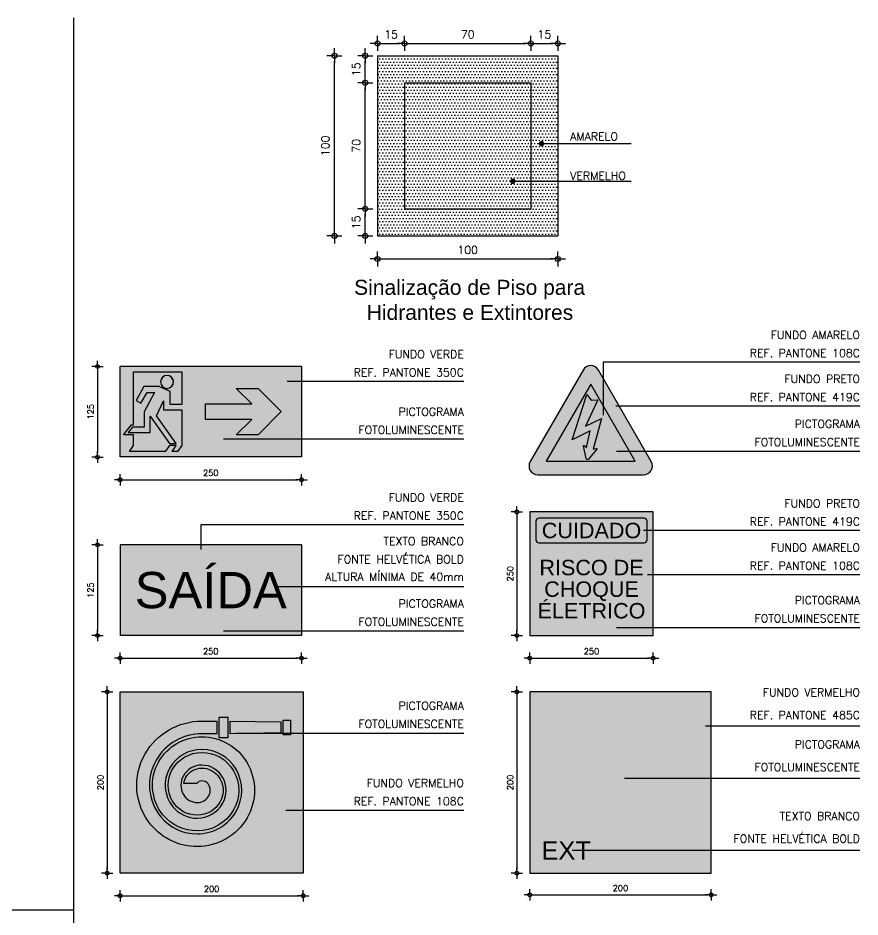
# Model space of a CAD drawing. Header units: millimetres. Extents: x 0 to 114, y 0 to 82.
# Drawn here: x 63.2 to 80.01, y 64.05 to 82.01 of the extents above; entities that cross this region are included whole.
import ezdxf
from ezdxf.enums import TextEntityAlignment as Align

# ---------------------------------------------------------------- set-up
doc = ezdxf.new("R2010")
doc.units = ezdxf.units.MM
doc.linetypes.add('{ Gas Line }', pattern=[0])
for name, color, linetype in [('CAR-01', 252, 'Continuous'), ('COTAS', 252, 'Continuous'), ('D25', 2, 'Continuous'), ('IN-PLACAS', 1, 'Continuous'), ('IN-TEXTO', 3, 'Continuous'), ('INC-DETALHES', 7, 'Continuous'), ('INC-PLACAS', 1, 'Continuous'), ('INC-SINALIZAÇÃO', 88, 'Continuous'), ('INCENDIO', 1, 'Continuous'), ('NORMO-ARQ', 8, 'Continuous'), ('NORMO-DET', 2, 'Continuous'), ('NORMO-DETALHES', 2, 'Continuous')]:
    doc.layers.add(name, color=color, linetype=linetype)
doc.styles.add('140-25', font='arial.ttf', dxfattribs={"height": 0.15})
doc.styles.add('60-50', font='romans.shx', dxfattribs={"height": 0.08})
doc.styles.add('60-75', font='romans.shx', dxfattribs={"height": 0.12})
doc.styles.add('GILLSANS', font='arial.ttf', dxfattribs={"height": 5})
doc.styles.add('HELVETICA', font='arial.ttf', dxfattribs={"height": 0.2})
doc.styles.add('SINAL', font='arial.ttf')
doc.dimstyles.new('60-75', dxfattribs={"dimtxt": 0.12, "dimasz": 0.075, "dimexe": 0.05, "dimexo": 0.05, "dimgap": 0.075, "dimtad": 1, "dimzin": 4, "dimdsep": 46, "dimtxsty": '60-75', "dimblk": 'BOLINHA', "dimcen": 0.09, "dimse1": 1, "dimse2": 1, "dimclrd": 8, "dimclre": 8, "dimclrt": 7, "dimadec": 0, "dimazin": 0, "dimtfac": 1.8, "dimtix": 1, "dimtmove": 2, "dimatfit": 3, "dimldrblk": 'BOLINHA', "dimfxl": 0.05, "dimtvp": 2, "dimtolj": 1, "dimtzin": 4, "dimarcsym": 0})
pattern_1 = [(0, (-1073.7776, 197.67531), (0.0234375, 0.046875), [0, -0.046875])]

# ---------------------------------------------------------------- blocks, each defined once
blk = doc.blocks.new('BOLINHA')
at = {"color": 0, "linetype": 'ByBlock', "lineweight": -2}
for q in [(-1.5, 0), (0, 1.5), (1.5, 0), (0, -1.5)]:
    blk.add_line((0, 0), q, dxfattribs=at)
blk.add_circle((0, 0), 0.5, dxfattribs=at)
blk = doc.blocks.new('*D130')
at = {"layer": 'COTAS', "color": 8, "lineweight": -2, "transparency": 16777216}
blk.add_line((0.075, 2.884), (0.33, 2.884), dxfattribs=at)
at = {"layer": 'Defpoints', "color": 0, "transparency": 16777216}
for p in [(0.405, 2.884), (0, 2.7), (0.405, 2.295)]:
    blk.add_point(p, dxfattribs=at)
at = {"layer": 'COTAS', "color": 8, "lineweight": -2, "transparency": 16777216, "xscale": 0.075, "yscale": 0.075, "zscale": 0.075, "rotation": 180}
blk.add_blockref('BOLINHA', (0, 2.884), dxfattribs=at)
at = {"layer": 'COTAS', "color": 8, "lineweight": -2, "transparency": 16777216, "xscale": 0.075, "yscale": 0.075, "zscale": 0.075}
blk.add_blockref('BOLINHA', (0.405, 2.884), dxfattribs=at)
at = {"layer": 'COTAS', "color": 7, "transparency": 16777216, "insert": (0.203, 3.019), "char_height": 0.12, "attachment_point": 5, "style": '60-75'}
blk.add_mtext('\\A1;15', dxfattribs=at)
blk = doc.blocks.new('*D131')
at = {"layer": 'COTAS', "color": 8, "lineweight": -2, "transparency": 16777216}
blk.add_line((0.48, 2.884), (2.22, 2.884), dxfattribs=at)
at = {"layer": 'Defpoints', "color": 0, "transparency": 16777216}
for p in [(2.295, 2.884), (0.405, 2.295), (2.295, 2.295)]:
    blk.add_point(p, dxfattribs=at)
at = {"layer": 'COTAS', "color": 8, "lineweight": -2, "transparency": 16777216, "xscale": 0.075, "yscale": 0.075, "zscale": 0.075, "rotation": 180}
blk.add_blockref('BOLINHA', (0.405, 2.884), dxfattribs=at)
at = {"layer": 'COTAS', "color": 8, "lineweight": -2, "transparency": 16777216, "xscale": 0.075, "yscale": 0.075, "zscale": 0.075}
blk.add_blockref('BOLINHA', (2.295, 2.884), dxfattribs=at)
at = {"layer": 'COTAS', "color": 7, "transparency": 16777216, "insert": (1.35, 3.019), "char_height": 0.12, "attachment_point": 5, "style": '60-75'}
blk.add_mtext('\\A1;70', dxfattribs=at)
blk = doc.blocks.new('*D132')
at = {"layer": 'COTAS', "color": 8, "lineweight": -2, "transparency": 16777216}
blk.add_line((2.37, 2.884), (2.625, 2.884), dxfattribs=at)
at = {"layer": 'Defpoints', "color": 0, "transparency": 16777216}
for p in [(2.7, 2.884), (2.7, 2.7), (2.295, 2.295)]:
    blk.add_point(p, dxfattribs=at)
at = {"layer": 'COTAS', "color": 8, "lineweight": -2, "transparency": 16777216, "xscale": 0.075, "yscale": 0.075, "zscale": 0.075, "rotation": 180}
blk.add_blockref('BOLINHA', (2.295, 2.884), dxfattribs=at)
at = {"layer": 'COTAS', "color": 8, "lineweight": -2, "transparency": 16777216, "xscale": 0.075, "yscale": 0.075, "zscale": 0.075}
blk.add_blockref('BOLINHA', (2.7, 2.884), dxfattribs=at)
at = {"layer": 'COTAS', "color": 7, "transparency": 16777216, "insert": (2.497, 3.019), "char_height": 0.12, "attachment_point": 5, "style": '60-75'}
blk.add_mtext('\\A1;15', dxfattribs=at)
blk = doc.blocks.new('*D133')
at = {"layer": 'COTAS', "color": 8, "lineweight": -2, "transparency": 16777216}
blk.add_line((-0.184, 2.37), (-0.184, 2.625), dxfattribs=at)
at = {"layer": 'Defpoints', "color": 0, "transparency": 16777216}
for p in [(-0.184, 2.7), (0, 2.7), (0.405, 2.295)]:
    blk.add_point(p, dxfattribs=at)
at = {"layer": 'COTAS', "color": 8, "lineweight": -2, "transparency": 16777216, "xscale": 0.075, "yscale": 0.075, "zscale": 0.075}
for p, rotation in [((-0.184, 2.7), 90), ((-0.184, 2.295), 270)]:
    blk.add_blockref('BOLINHA', p, dxfattribs=dict(at, rotation=rotation))
at = {"layer": 'COTAS', "color": 7, "transparency": 16777216, "insert": (-0.319, 2.497), "char_height": 0.12, "attachment_point": 5, "rotation": 90, "style": '60-75'}
blk.add_mtext('\\A1;15', dxfattribs=at)
blk = doc.blocks.new('*D134')
at = {"layer": 'COTAS', "color": 8, "lineweight": -2, "transparency": 16777216}
blk.add_line((-0.184, 0.48), (-0.184, 2.22), dxfattribs=at)
at = {"layer": 'Defpoints', "color": 0, "transparency": 16777216}
for p in [(-0.184, 2.295), (0.405, 2.295), (0.405, 0.405)]:
    blk.add_point(p, dxfattribs=at)
at = {"layer": 'COTAS', "color": 8, "lineweight": -2, "transparency": 16777216, "xscale": 0.075, "yscale": 0.075, "zscale": 0.075}
for p, rotation in [((-0.184, 2.295), 90), ((-0.184, 0.405), 270)]:
    blk.add_blockref('BOLINHA', p, dxfattribs=dict(at, rotation=rotation))
at = {"layer": 'COTAS', "color": 7, "transparency": 16777216, "insert": (-0.319, 1.35), "char_height": 0.12, "attachment_point": 5, "rotation": 90, "style": '60-75'}
blk.add_mtext('\\A1;70', dxfattribs=at)
blk = doc.blocks.new('*D135')
at = {"layer": 'COTAS', "color": 8, "lineweight": -2, "transparency": 16777216}
blk.add_line((-0.184, 0.075), (-0.184, 0.33), dxfattribs=at)
at = {"layer": 'Defpoints', "color": 0, "transparency": 16777216}
for p in [(-0.184, 0.405), (0.405, 0.405), (0, 0)]:
    blk.add_point(p, dxfattribs=at)
at = {"layer": 'COTAS', "color": 8, "lineweight": -2, "transparency": 16777216, "xscale": 0.075, "yscale": 0.075, "zscale": 0.075}
for p, rotation in [((-0.184, 0.405), 90), ((-0.184, 0), 270)]:
    blk.add_blockref('BOLINHA', p, dxfattribs=dict(at, rotation=rotation))
at = {"layer": 'COTAS', "color": 7, "transparency": 16777216, "insert": (-0.319, 0.202), "char_height": 0.12, "attachment_point": 5, "rotation": 90, "style": '60-75'}
blk.add_mtext('\\A1;15', dxfattribs=at)
blk = doc.blocks.new('*D136')
at = {"layer": 'COTAS', "color": 8, "lineweight": -2, "transparency": 16777216}
blk.add_line((-0.647, 0.075), (-0.647, 2.625), dxfattribs=at)
at = {"layer": 'Defpoints', "color": 0, "transparency": 16777216}
for p in [(-0.647, 2.7), (0, 2.7), (0, 0)]:
    blk.add_point(p, dxfattribs=at)
at = {"layer": 'COTAS', "color": 8, "lineweight": -2, "transparency": 16777216, "xscale": 0.075, "yscale": 0.075, "zscale": 0.075}
for p, rotation in [((-0.647, 2.7), 90), ((-0.647, 0), 270)]:
    blk.add_blockref('BOLINHA', p, dxfattribs=dict(at, rotation=rotation))
at = {"layer": 'COTAS', "color": 7, "transparency": 16777216, "insert": (-0.782, 1.35), "char_height": 0.12, "attachment_point": 5, "rotation": 90, "style": '60-75'}
blk.add_mtext('\\A1;100', dxfattribs=at)
blk = doc.blocks.new('*D137')
at = {"layer": 'COTAS', "color": 8, "lineweight": -2, "transparency": 16777216}
blk.add_line((0.075, -0.346), (2.625, -0.346), dxfattribs=at)
at = {"layer": 'Defpoints', "color": 0, "transparency": 16777216}
for p in [(0, 0), (2.7, 0), (2.7, -0.346)]:
    blk.add_point(p, dxfattribs=at)
at = {"layer": 'COTAS', "color": 8, "lineweight": -2, "transparency": 16777216, "xscale": 0.075, "yscale": 0.075, "zscale": 0.075, "rotation": 180}
blk.add_blockref('BOLINHA', (0, -0.346), dxfattribs=at)
at = {"layer": 'COTAS', "color": 8, "lineweight": -2, "transparency": 16777216, "xscale": 0.075, "yscale": 0.075, "zscale": 0.075}
blk.add_blockref('BOLINHA', (2.7, -0.346), dxfattribs=at)
at = {"layer": 'COTAS', "color": 7, "transparency": 16777216, "insert": (1.35, -0.211), "char_height": 0.12, "attachment_point": 5, "style": '60-75'}
blk.add_mtext('\\A1;100', dxfattribs=at)
blk = doc.blocks.new('SN-NBR13434-0021')
blk.add_hatch(color=119).paths.add_polyline_path([(0.0966, 0.1), (-0.1034, 0.1), (-0.1034, 0), (0.0966, 0)])
for p, q in [((-0.1034, 0.1), (-0.1034, 0)), ((0.0966, 0.1), (-0.1034, 0.1)), ((0.0966, 0.1), (0.0966, 0)), ((0.0966, 0), (-0.1034, 0))]:
    blk.add_line(p, q)
at = {"color": 7, "true_color": 0xffffff, "style": 'SINAL'}
blk.add_text('SAÍDA', height=0.04, dxfattribs=at).set_placement((-0.0034, 0.05), align=Align.MIDDLE_CENTER)
blk = doc.blocks.new('*D107')
at = {"layer": 'COTAS', "color": 8, "lineweight": -2, "transparency": 16777216}
blk.add_line((65.311, 69.22), (68.783, 69.22), dxfattribs=at)
at = {"layer": 'Defpoints', "color": 0, "transparency": 16777216}
for p in [(65.236, 69.673), (68.858, 69.673), (68.858, 69.22)]:
    blk.add_point(p, dxfattribs=at)
at = {"layer": 'COTAS', "color": 8, "lineweight": -2, "transparency": 16777216, "xscale": 0.075, "yscale": 0.075, "zscale": 0.075, "rotation": 180}
blk.add_blockref('BOLINHA', (65.236, 69.22), dxfattribs=at)
at = {"layer": 'COTAS', "color": 8, "lineweight": -2, "transparency": 16777216, "xscale": 0.075, "yscale": 0.075, "zscale": 0.075}
blk.add_blockref('BOLINHA', (68.858, 69.22), dxfattribs=at)
at = {"layer": 'COTAS', "color": 7, "transparency": 16777216, "insert": (67.047, 69.355), "char_height": 0.12, "attachment_point": 5, "style": '60-75'}
blk.add_mtext('\\A1;250', dxfattribs=at)
blk = doc.blocks.new('*D108')
at = {"layer": 'COTAS', "color": 8, "lineweight": -2, "transparency": 16777216}
blk.add_line((65.311, 72.784), (68.783, 72.784), dxfattribs=at)
at = {"layer": 'Defpoints', "color": 0, "transparency": 16777216}
for p in [(65.236, 73.236), (68.858, 73.236), (68.858, 72.784)]:
    blk.add_point(p, dxfattribs=at)
at = {"layer": 'COTAS', "color": 8, "lineweight": -2, "transparency": 16777216, "xscale": 0.075, "yscale": 0.075, "zscale": 0.075, "rotation": 180}
blk.add_blockref('BOLINHA', (65.236, 72.784), dxfattribs=at)
at = {"layer": 'COTAS', "color": 8, "lineweight": -2, "transparency": 16777216, "xscale": 0.075, "yscale": 0.075, "zscale": 0.075}
blk.add_blockref('BOLINHA', (68.858, 72.784), dxfattribs=at)
at = {"layer": 'COTAS', "color": 7, "transparency": 16777216, "insert": (67.047, 72.919), "char_height": 0.12, "attachment_point": 5, "style": '60-75'}
blk.add_mtext('\\A1;250', dxfattribs=at)
blk = doc.blocks.new('*D109')
at = {"layer": 'COTAS', "color": 8, "lineweight": -2, "transparency": 16777216}
blk.add_line((64.784, 74.972), (64.784, 73.311), dxfattribs=at)
at = {"layer": 'Defpoints', "color": 0, "transparency": 16777216}
for p in [(65.236, 75.047), (64.784, 73.236), (65.236, 73.236)]:
    blk.add_point(p, dxfattribs=at)
at = {"layer": 'COTAS', "color": 8, "lineweight": -2, "transparency": 16777216, "xscale": 0.075, "yscale": 0.075, "zscale": 0.075}
for p, rotation in [((64.784, 75.047), 90), ((64.784, 73.236), 270)]:
    blk.add_blockref('BOLINHA', p, dxfattribs=dict(at, rotation=rotation))
at = {"layer": 'COTAS', "color": 7, "transparency": 16777216, "insert": (64.649, 74.142), "char_height": 0.12, "attachment_point": 5, "rotation": 90, "style": '60-75'}
blk.add_mtext('\\A1;125', dxfattribs=at)
blk = doc.blocks.new('*D110')
at = {"layer": 'COTAS', "color": 8, "lineweight": -2, "transparency": 16777216}
blk.add_line((64.784, 71.408), (64.784, 69.748), dxfattribs=at)
at = {"layer": 'Defpoints', "color": 0, "transparency": 16777216}
for p in [(65.236, 71.483), (64.784, 69.673), (65.236, 69.673)]:
    blk.add_point(p, dxfattribs=at)
at = {"layer": 'COTAS', "color": 8, "lineweight": -2, "transparency": 16777216, "xscale": 0.075, "yscale": 0.075, "zscale": 0.075}
for p, rotation in [((64.784, 71.483), 90), ((64.784, 69.673), 270)]:
    blk.add_blockref('BOLINHA', p, dxfattribs=dict(at, rotation=rotation))
at = {"layer": 'COTAS', "color": 7, "transparency": 16777216, "insert": (64.649, 70.578), "char_height": 0.12, "attachment_point": 5, "rotation": 90, "style": '60-75'}
blk.add_mtext('\\A1;125', dxfattribs=at)
blk = doc.blocks.new('PL-EXT')
blk.add_hatch(color=22).paths.add_polyline_path([(0, -0.35), (0, 0.35), (-0.7, 0.35), (-0.7, -0.35)])
at = {"true_color": 0xffffff}
h = blk.add_hatch(color=7, dxfattribs=at)
h.paths.add_polyline_path([(-0.297, 0.1015), (-0.2971, 0.1015), (-0.2973, 0.1065), (-0.2979, 0.1113), (-0.2988, 0.1161), (-0.3001, 0.1207), (-0.3017, 0.1252), (-0.3036, 0.1295), (-0.3058, 0.1336), (-0.3083, 0.1376), (-0.3111, 0.1413), (-0.3141, 0.1448), (-0.3174, 0.1481), (-0.3209, 0.1511), (-0.3247, 0.1539), (-0.3286, 0.1564), (-0.3327, 0.1586), (-0.3371, 0.1605), (-0.3415, 0.1621), (-0.3419, 0.1625), (-0.343, 0.1638), (-0.3443, 0.1658), (-0.3453, 0.1683), (-0.3457, 0.1705), (-0.3457, 0.1714), (-0.3717, 0.1714), (-0.3716, 0.1708), (-0.3721, 0.1688), (-0.3738, 0.1656), (-0.3756, 0.1638), (-0.3774, 0.1629), (-0.3782, 0.1627), (-0.3826, 0.1613), (-0.3868, 0.1595), (-0.3909, 0.1575), (-0.3948, 0.1553), (-0.3985, 0.1527), (-0.4021, 0.1499), (-0.4054, 0.1469), (-0.4085, 0.1436), (-0.4113, 0.1402), (-0.4139, 0.1365), (-0.4163, 0.1326), (-0.4184, 0.1286), (-0.4202, 0.1244), (-0.4217, 0.12), (-0.4229, 0.1156), (-0.4237, 0.111), (-0.4243, 0.1063), (-0.4244, 0.1015), (-0.4244, -0.1237), (-0.4245, -0.1245), (-0.4246, -0.1254), (-0.4246, -0.1262), (-0.4237, -0.1319), (-0.4212, -0.1367), (-0.4173, -0.1406), (-0.4125, -0.1431), (-0.4069, -0.144), (-0.3143, -0.144), (-0.3087, -0.1431), (-0.3038, -0.1406), (-0.3, -0.1367), (-0.2975, -0.1319), (-0.2966, -0.1262), (-0.2966, -0.125), (-0.2968, -0.1238), (-0.297, -0.1226)])
h.paths.add_polyline_path([(-0.2966, 0.2008), (-0.3013, 0.203), (-0.3066, 0.2048), (-0.3125, 0.2062), (-0.3186, 0.2074), (-0.3245, 0.2083), (-0.3302, 0.209), (-0.3352, 0.2094), (-0.3394, 0.2097), (-0.3424, 0.2098), (-0.3463, 0.211), (-0.348, 0.214), (-0.3479, 0.2176), (-0.346, 0.2205), (-0.3424, 0.2216), (-0.3361, 0.2214), (-0.3304, 0.2216), (-0.3252, 0.2219), (-0.3205, 0.2221), (-0.316, 0.2217), (-0.3118, 0.2205), (-0.3052, 0.218), (-0.2989, 0.2155), (-0.2929, 0.2132), (-0.2874, 0.2115), (-0.2825, 0.2104), (-0.2785, 0.2101), (-0.2692, 0.2115), (-0.263, 0.2134), (-0.2615, 0.2158), (-0.2637, 0.2171), (-0.2679, 0.2178), (-0.2738, 0.2188), (-0.2807, 0.2205), (-0.2882, 0.2238), (-0.2931, 0.2265), (-0.2982, 0.2292), (-0.3034, 0.2317), (-0.3086, 0.2341), (-0.3139, 0.2362), (-0.3191, 0.2379), (-0.3242, 0.2393), (-0.3291, 0.2401), (-0.3356, 0.2406), (-0.3422, 0.2409), (-0.3486, 0.241), (-0.3546, 0.2408), (-0.3599, 0.2403), (-0.3642, 0.2395), (-0.3737, 0.2361), (-0.3796, 0.2321), (-0.3827, 0.2287), (-0.3835, 0.2273), (-0.3874, 0.2273), (-0.3874, 0.2131), (-0.3872, 0.2131), (-0.3872, 0.2059), (-0.3565, 0.2059), (-0.3539, 0.2054), (-0.3491, 0.2024), (-0.3466, 0.1946), (-0.3485, 0.1875), (-0.3524, 0.1842), (-0.3562, 0.1833), (-0.358, 0.1833), (-0.3662, 0.1831), (-0.3724, 0.1832), (-0.3749, 0.1833), (-0.3722, 0.1762), (-0.3457, 0.1762), (-0.3453, 0.1775), (-0.344, 0.1804), (-0.3415, 0.1837), (-0.3385, 0.1861), (-0.3351, 0.188), (-0.3312, 0.1894), (-0.327, 0.1904), (-0.3223, 0.1908), (-0.3172, 0.1906), (-0.3117, 0.1898), (-0.3059, 0.1884), (-0.2997, 0.1864), (-0.2942, 0.1842), (-0.2891, 0.1818), (-0.2845, 0.1793), (-0.2802, 0.1766), (-0.2762, 0.1737), (-0.2725, 0.1706), (-0.269, 0.1672), (-0.2656, 0.1636), (-0.2623, 0.1597), (-0.2578, 0.1531), (-0.255, 0.1479), (-0.2528, 0.1459), (-0.2522, 0.1486), (-0.2535, 0.1551), (-0.2557, 0.1623), (-0.2579, 0.1674), (-0.2617, 0.1733), (-0.2655, 0.1783), (-0.2694, 0.1825), (-0.2733, 0.1862), (-0.2772, 0.1893), (-0.2811, 0.192), (-0.285, 0.1944), (-0.2889, 0.1966), (-0.2927, 0.1987)])
h.paths.add_polyline_path([(-0.3514, 0.1941), (-0.353, 0.1998), (-0.3571, 0.2023), (-0.3613, 0.2028), (-0.3633, 0.2027), (-0.4091, 0.2027), (-0.4112, 0.2025), (-0.4164, 0.2017), (-0.4227, 0.1995), (-0.4284, 0.1952), (-0.4324, 0.1894), (-0.4356, 0.183), (-0.4381, 0.177), (-0.4396, 0.1726), (-0.4401, 0.1709), (-0.4427, 0.1628), (-0.5108, -0.0001), (-0.4573, -0.0139), (-0.4263, 0.1568), (-0.4239, 0.1667), (-0.4233, 0.1691), (-0.4212, 0.175), (-0.4166, 0.1824), (-0.4127, 0.185), (-0.4084, 0.1861), (-0.4064, 0.1864), (-0.3618, 0.1866), (-0.3592, 0.1866), (-0.3542, 0.1883)])
blk.add_lwpolyline([(-0.7, -0.35), (0, -0.35), (0, 0.35), (-0.7, 0.35)], close=True)
at = {"color": 7, "true_color": 0xffffff, "style": 'GILLSANS', "flags": 8}
blk.add_attdef('EXT', (-0.6546, -0.2976), '', height=0.07, dxfattribs=at)
blk = doc.blocks.new('*D111')
at = {"layer": 'COTAS', "color": 8, "lineweight": -2, "transparency": 16777216}
blk.add_line((73.492, 64.489), (76.964, 64.489), dxfattribs=at)
at = {"layer": 'Defpoints', "color": 0, "transparency": 16777216}
for p in [(73.417, 64.924), (77.039, 64.924), (77.039, 64.489)]:
    blk.add_point(p, dxfattribs=at)
at = {"layer": 'COTAS', "color": 8, "lineweight": -2, "transparency": 16777216, "xscale": 0.075, "yscale": 0.075, "zscale": 0.075, "rotation": 180}
blk.add_blockref('BOLINHA', (73.417, 64.489), dxfattribs=at)
at = {"layer": 'COTAS', "color": 8, "lineweight": -2, "transparency": 16777216, "xscale": 0.075, "yscale": 0.075, "zscale": 0.075}
blk.add_blockref('BOLINHA', (77.039, 64.489), dxfattribs=at)
at = {"layer": 'COTAS', "color": 7, "transparency": 16777216, "insert": (75.228, 64.624), "char_height": 0.12, "attachment_point": 5, "style": '60-75'}
blk.add_mtext('\\A1;200', dxfattribs=at)
blk = doc.blocks.new('*D112')
at = {"layer": 'COTAS', "color": 8, "lineweight": -2, "transparency": 16777216}
blk.add_line((73.161, 68.471), (73.161, 64.999), dxfattribs=at)
at = {"layer": 'Defpoints', "color": 0, "transparency": 16777216}
for p in [(73.417, 68.546), (73.161, 64.924), (73.417, 64.924)]:
    blk.add_point(p, dxfattribs=at)
at = {"layer": 'COTAS', "color": 8, "lineweight": -2, "transparency": 16777216, "xscale": 0.075, "yscale": 0.075, "zscale": 0.075}
for p, rotation in [((73.161, 68.546), 90), ((73.161, 64.924), 270)]:
    blk.add_blockref('BOLINHA', p, dxfattribs=dict(at, rotation=rotation))
at = {"layer": 'COTAS', "color": 7, "transparency": 16777216, "insert": (73.026, 66.735), "char_height": 0.12, "attachment_point": 5, "rotation": 90, "style": '60-75'}
blk.add_mtext('\\A1;200', dxfattribs=at)
blk = doc.blocks.new('*D113')
at = {"layer": 'COTAS', "color": 8, "lineweight": -2, "transparency": 16777216}
blk.add_line((65.311, 64.472), (68.818, 64.472), dxfattribs=at)
at = {"layer": 'Defpoints', "color": 0, "transparency": 16777216}
for p in [(65.236, 64.924), (68.893, 64.924), (68.893, 64.472)]:
    blk.add_point(p, dxfattribs=at)
at = {"layer": 'COTAS', "color": 8, "lineweight": -2, "transparency": 16777216, "xscale": 0.075, "yscale": 0.075, "zscale": 0.075, "rotation": 180}
blk.add_blockref('BOLINHA', (65.236, 64.472), dxfattribs=at)
at = {"layer": 'COTAS', "color": 8, "lineweight": -2, "transparency": 16777216, "xscale": 0.075, "yscale": 0.075, "zscale": 0.075}
blk.add_blockref('BOLINHA', (68.893, 64.472), dxfattribs=at)
at = {"layer": 'COTAS', "color": 7, "transparency": 16777216, "insert": (67.065, 64.607), "char_height": 0.12, "attachment_point": 5, "style": '60-75'}
blk.add_mtext('\\A1;200', dxfattribs=at)
blk = doc.blocks.new('PL-HID')
at = {"layer": 'IN-PLACAS'}
h = blk.add_hatch(color=22, dxfattribs=at)
h.paths.add_polyline_path([(0, -0.1), (0, 0.1), (-0.20193, 0.1), (-0.20193, -0.1)])
h.paths.add_polyline_path([(-0.11679, -0.07076, -0.221695), (-0.16764, -0.04705, -0.313308), (-0.17424, 0.03167, -0.267949), (-0.11179, 0.06773), (-0.09538, 0.06773), (-0.09538, 0.0537), (-0.11179, 0.0537, 0.267949), (-0.16209, 0.02466, 0.313054), (-0.15686, -0.03807, 0.221441), (-0.11679, -0.05673, 0.267949), (-0.07397, -0.032, 0.267949), (-0.07397, 0.01456, 0.267949), (-0.11179, 0.0364, 0.267949), (-0.14711, 0.01601, 0.312152), (-0.1436, -0.02696, 0.22119), (-0.11679, -0.03943, 0.267949), (-0.08894, -0.02335, 0.267949), (-0.08894, 0.00592, 0.267949), (-0.11179, 0.01911, 0.267949), (-0.13213, 0.00736, 0.267949), (-0.13213, -0.01324, 0.267949), (-0.11679, -0.0221, 0.267949), (-0.10396, -0.01469, 0.306763), (-0.10491, -0.00134, 0.217936), (-0.11179, 0.00181, 0.267949), (-0.11715, -0.00129), (-0.13155, -0.00129, -0.107445), (-0.1293, 0.00573, -0.267949), (-0.11179, 0.01584, -0.221695), (-0.09408, 0.00758, -0.309995), (-0.0918, -0.0217, -0.267949), (-0.11679, -0.03613, -0.267949), (-0.14428, -0.02026, -0.267949), (-0.14428, 0.01438, -0.267949), (-0.11179, 0.03314, -0.267949), (-0.07679, 0.01293, -0.267949), (-0.07679, -0.03037, -0.267949), (-0.11679, -0.05346, -0.221695), (-0.15439, -0.03593, -0.312645), (-0.15926, 0.02302, -0.267949), (-0.11179, 0.05043, -0.267949), (-0.06181, 0.02158, -0.267949), (-0.06181, -0.03902, -0.267949)], flags=16)
h.paths.add_polyline_path([(-0.02192, 0.05262), (-0.02192, 0.0688), (-0.01396, 0.0688), (-0.01396, 0.05262)], flags=16)
h.paths.add_polyline_path([(-0.0804, 0.0537), (-0.0804, 0.06773), (-0.02476, 0.06677), (-0.02476, 0.05465)], flags=16)
h.paths.add_polyline_path([(-0.08324, 0.04924), (-0.09254, 0.04924), (-0.09254, 0.07218), (-0.08324, 0.07218)], flags=16)
at = {"layer": 'IN-PLACAS', "true_color": 0xffffff}
h = blk.add_hatch(color=7, dxfattribs=at)
h.paths.add_polyline_path([(-0.06181, 0.02158, 0.267949), (-0.11179, 0.05043, 0.267949), (-0.15926, 0.02302, 0.312645), (-0.15439, -0.03593, 0.221695), (-0.11679, -0.05346, 0.267949), (-0.07679, -0.03037, 0.267949), (-0.07679, 0.01293, 0.267949), (-0.11179, 0.03314, 0.267949), (-0.14428, 0.01438, 0.267949), (-0.14428, -0.02026, 0.267949), (-0.11679, -0.03613, 0.267949), (-0.0918, -0.0217, 0.309995), (-0.09408, 0.00758, 0.221695), (-0.11179, 0.01584, 0.267949), (-0.1293, 0.00573, 0.107445), (-0.13155, -0.00129), (-0.11715, -0.00129, -0.267949), (-0.11179, 0.00181, -0.217936), (-0.10491, -0.00134, -0.306763), (-0.10396, -0.01469, -0.267949), (-0.11679, -0.0221, -0.267949), (-0.13213, -0.01324, -0.267949), (-0.13213, 0.00736, -0.267949), (-0.11179, 0.01911, -0.267949), (-0.08894, 0.00592, -0.267949), (-0.08894, -0.02335, -0.267949), (-0.11679, -0.03943, -0.22119), (-0.1436, -0.02696, -0.312152), (-0.14711, 0.01601, -0.267949), (-0.11179, 0.0364, -0.267949), (-0.07397, 0.01456, -0.267949), (-0.07397, -0.032, -0.267949), (-0.11679, -0.05673, -0.221441), (-0.15686, -0.03807, -0.313054), (-0.16209, 0.02466, -0.267949), (-0.11179, 0.0537), (-0.09538, 0.0537), (-0.09538, 0.06773), (-0.11179, 0.06773, 0.267949), (-0.17424, 0.03167, 0.313308), (-0.16764, -0.04705, 0.221695), (-0.11679, -0.07076, 0.267949), (-0.06181, -0.03902, 0.267949)])
h.paths.add_polyline_path([(-0.08324, 0.07218), (-0.09254, 0.07218), (-0.09254, 0.04924), (-0.08324, 0.04924)])
h.paths.add_polyline_path([(-0.02476, 0.05465), (-0.02476, 0.06677), (-0.0804, 0.06773), (-0.0804, 0.0537)])
h.paths.add_polyline_path([(-0.01396, 0.0688), (-0.02192, 0.0688), (-0.02192, 0.05262), (-0.01396, 0.05262)])
at = {"layer": 'IN-PLACAS'}
for points in [[(-0.20193, 0.1), (0, 0.1), (0, -0.1), (-0.20193, -0.1)], [(-0.09254, 0.07218), (-0.08324, 0.07218), (-0.08324, 0.04924), (-0.09254, 0.04924)], [(-0.02476, 0.06677), (-0.02476, 0.05465), (-0.0804, 0.0537), (-0.0804, 0.06773)], [(-0.02192, 0.0688), (-0.01396, 0.0688), (-0.01396, 0.05262), (-0.02192, 0.05262)]]:
    blk.add_lwpolyline(points, close=True, dxfattribs=at)
blk.add_lwpolyline([(-0.11715, -0.00129), (-0.13155, -0.00129, -0.107445), (-0.1293, 0.00573, -0.267949), (-0.11179, 0.01584, -0.221695), (-0.09408, 0.00758, -0.309995), (-0.0918, -0.0217, -0.267949), (-0.11679, -0.03613, -0.267949), (-0.14428, -0.02026, -0.267949), (-0.14428, 0.01438, -0.267949), (-0.11179, 0.03314, -0.267949), (-0.07679, 0.01293, -0.267949), (-0.07679, -0.03037, -0.267949), (-0.11679, -0.05346, -0.221695), (-0.15439, -0.03593, -0.312645), (-0.15926, 0.02302, -0.267949), (-0.11179, 0.05043, -0.267949), (-0.06181, 0.02158, -0.267949), (-0.06181, -0.03902, -0.267949), (-0.11679, -0.07076, -0.221695), (-0.16764, -0.04705, -0.313308), (-0.17424, 0.03167, -0.267949), (-0.11179, 0.06773), (-0.09538, 0.06773), (-0.09538, 0.0537), (-0.11179, 0.0537, 0.267949), (-0.16209, 0.02466, 0.313054), (-0.15686, -0.03807, 0.221441), (-0.11679, -0.05673, 0.267949), (-0.07397, -0.032, 0.267949), (-0.07397, 0.01456, 0.267949), (-0.11179, 0.0364, 0.267949), (-0.14711, 0.01601, 0.312152), (-0.1436, -0.02696, 0.22119), (-0.11679, -0.03943, 0.267949), (-0.08894, -0.02335, 0.267949), (-0.08894, 0.00592, 0.267949), (-0.11179, 0.01911, 0.267949), (-0.13213, 0.00736, 0.267949), (-0.13213, -0.01324, 0.267949), (-0.11679, -0.0221, 0.267949), (-0.10396, -0.01469, 0.306763), (-0.10491, -0.00134, 0.217936), (-0.11179, 0.00181, 0.267949), (-0.11715, -0.00129)], format="xyb", dxfattribs=at)
blk = doc.blocks.new('*D114')
at = {"layer": 'COTAS', "color": 8, "lineweight": -2, "transparency": 16777216}
blk.add_line((64.98, 68.471), (64.98, 64.999), dxfattribs=at)
at = {"layer": 'Defpoints', "color": 0, "transparency": 16777216}
for p in [(65.236, 68.546), (64.98, 64.924), (65.236, 64.924)]:
    blk.add_point(p, dxfattribs=at)
at = {"layer": 'COTAS', "color": 8, "lineweight": -2, "transparency": 16777216, "xscale": 0.075, "yscale": 0.075, "zscale": 0.075}
for p, rotation in [((64.98, 68.546), 90), ((64.98, 64.924), 270)]:
    blk.add_blockref('BOLINHA', p, dxfattribs=dict(at, rotation=rotation))
at = {"layer": 'COTAS', "color": 7, "transparency": 16777216, "insert": (64.845, 66.735), "char_height": 0.12, "attachment_point": 5, "rotation": 90, "style": '60-75'}
blk.add_mtext('\\A1;200', dxfattribs=at)
blk = doc.blocks.new('PLACA_S9(1)')
h = blk.add_hatch(color=1)
h.dxf.hatch_style = 1
h.paths.add_polyline_path([(0.3874, 0, 0.57735), (0.4437, 0.0975), (0.0563, 0.7685, 0.57735), (-0.0563, 0.7685), (-0.4437, 0.0975, 0.57735), (-0.3874, 0)])
h.paths.add_polyline_path([(-0.3268, 0.1), (0, 0.666), (0.3268, 0.1)], flags=16)
h.paths.add_polyline_path([(-0.0173, 0.1148, -0.618034), (-0.0328, 0.1186), (-0.054, 0.2113, -0.720759), (-0.048, 0.2149), (-0.0306, 0.2002), (-0.0038, 0.3229), (-0.1358, 0.2561), (-0.0284, 0.5897), (0.0039, 0.5483), (0.0531, 0.5504), (-0.0373, 0.3568), (0.0787, 0.4135), (0.0182, 0.1883), (0.0404, 0.1934, -0.720759), (0.0441, 0.1874)], flags=0)
at = {"true_color": 0xffff00}
h = blk.add_hatch(color=2, dxfattribs=at)
h.dxf.hatch_style = 1
h.set_gradient(color1=(255, 255, 0), color2=(255, 255, 0), tint=1)
h.paths.add_polyline_path([(0.3268, 0.1), (0, 0.666), (-0.3268, 0.1)])
h.paths.add_polyline_path([(-0.1358, 0.2561), (-0.0284, 0.5897), (0.0039, 0.5483), (0.0531, 0.5504), (-0.0373, 0.3568), (0.0787, 0.4135), (0.0182, 0.1883), (0.0404, 0.1934, -0.720759), (0.0441, 0.1874), (-0.0173, 0.1148, -0.618034), (-0.0328, 0.1186), (-0.054, 0.2113, -0.720759), (-0.048, 0.2149), (-0.0306, 0.2002), (-0.0038, 0.3229)], flags=16)
h = blk.add_hatch(color=1)
h.dxf.hatch_style = 1
h.paths.add_polyline_path([(0.0531, 0.5504), (0.0039, 0.5483), (-0.0284, 0.5897), (-0.1358, 0.2561), (-0.0038, 0.3229), (-0.0306, 0.2002), (-0.048, 0.2149, 0.720759), (-0.054, 0.2113), (-0.0328, 0.1186, 0.618034), (-0.0173, 0.1148), (0.0441, 0.1874, 0.720759), (0.0404, 0.1934), (0.0182, 0.1883), (0.0787, 0.4135), (-0.0373, 0.3568)])
at = {"color": 8}
blk.add_lwpolyline([(-0.0563, 0.7685), (-0.4437, 0.0975, 0.57735), (-0.3874, 0), (0.3874, 0, 0.57735), (0.4437, 0.0975), (0.0563, 0.7685, 0.57735)], format="xyb", close=True, dxfattribs=at)
blk.add_lwpolyline([(0, 0.666), (-0.3268, 0.1), (0.3268, 0.1)], close=True, dxfattribs=at)
at = {"color": 18, "true_color": 0x000000}
blk.add_lwpolyline([(0.0404, 0.1934, -0.720759), (0.0441, 0.1874), (-0.0173, 0.1148, -0.618034), (-0.0328, 0.1186), (-0.054, 0.2113, -0.720759), (-0.048, 0.2149), (-0.0306, 0.2002), (-0.0038, 0.3229), (-0.1358, 0.2561), (-0.0284, 0.5897), (0.0039, 0.5483), (0.0531, 0.5504), (-0.0373, 0.3568), (0.0787, 0.4135), (0.0182, 0.1883)], format="xyb", close=True, dxfattribs=at)
blk = doc.blocks.new('PLACA_S9(2)')
h = blk.add_hatch(color=1)
h.dxf.hatch_style = 1
h.set_gradient(color1=(255, 255, 0), color2=(255, 255, 0), tint=1)
edge = h.paths.add_edge_path(flags=16)
edge.add_line((-0.425, 0.75), (0.425, 0.75))
edge.add_arc((0.425, 0.775), 0.025, 270, 360)
edge.add_line((0.45, 0.775), (0.45, 0.925))
edge.add_arc((0.425, 0.925), 0.025, 0, 90)
edge.add_line((0.425, 0.95), (-0.425, 0.95))
edge.add_arc((-0.425, 0.925), 0.025, 90, 180)
edge.add_line((-0.45, 0.925), (-0.45, 0.775))
edge.add_arc((-0.425, 0.775), 0.025, 180, 270)
h.paths.add_polyline_path([(-0.5, 0), (0.5, 0), (0.5, 1), (-0.5, 1)])
at = {"linetype": '{ Gas Line }'}
h = blk.add_hatch(color=1, dxfattribs=at)
h.dxf.hatch_style = 1
edge = h.paths.add_edge_path()
edge.add_line((-0.425, 0.75), (0.425, 0.75))
edge.add_arc((0.425, 0.775), 0.025, 270, 360)
edge.add_line((0.45, 0.775), (0.45, 0.925))
edge.add_arc((0.425, 0.925), 0.025, 0, 90)
edge.add_line((0.425, 0.95), (-0.425, 0.95))
edge.add_arc((-0.425, 0.925), 0.025, 90, 180)
edge.add_line((-0.45, 0.925), (-0.45, 0.775))
edge.add_arc((-0.425, 0.775), 0.025, 180, 270)
at = {"color": 8}
blk.add_lwpolyline([(-0.5, 0), (0.5, 0), (0.5, 1), (-0.5, 1)], close=True, dxfattribs=at)
at = {"color": 2, "true_color": 0xffff00}
blk.add_lwpolyline([(-0.425, 0.75), (0.425, 0.75, 0.414214), (0.45, 0.775), (0.45, 0.925, 0.414214), (0.425, 0.95), (-0.425, 0.95, 0.414214), (-0.45, 0.925), (-0.45, 0.775, 0.414214)], format="xyb", close=True, dxfattribs=at)
at = {"color": 2, "true_color": 0xffff00, "style": 'HELVETICA'}
blk.add_text('CUIDADO', height=0.125, dxfattribs=at).set_placement((0, 0.85), align=Align.MIDDLE_CENTER)
at = {"color": 18, "true_color": 0x000000, "style": 'HELVETICA'}
for s, p in [('RISCO DE', (0, 0.55)), ('CHOQUE', (0, 0.375)), ('ÉLETRICO', (0, 0.2))]:
    blk.add_text(s, height=0.125, dxfattribs=at).set_placement(p, align=Align.MIDDLE_CENTER)
blk = doc.blocks.new('*D118')
at = {"layer": 'COTAS', "color": 8, "lineweight": -2, "transparency": 16777216}
blk.add_line((73.492, 69.22), (75.809, 69.22), dxfattribs=at)
at = {"layer": 'Defpoints', "color": 0, "transparency": 16777216}
for p in [(73.417, 69.673), (75.884, 69.673), (75.884, 69.22)]:
    blk.add_point(p, dxfattribs=at)
at = {"layer": 'COTAS', "color": 8, "lineweight": -2, "transparency": 16777216, "xscale": 0.075, "yscale": 0.075, "zscale": 0.075, "rotation": 180}
blk.add_blockref('BOLINHA', (73.417, 69.22), dxfattribs=at)
at = {"layer": 'COTAS', "color": 8, "lineweight": -2, "transparency": 16777216, "xscale": 0.075, "yscale": 0.075, "zscale": 0.075}
blk.add_blockref('BOLINHA', (75.884, 69.22), dxfattribs=at)
at = {"layer": 'COTAS', "color": 7, "transparency": 16777216, "insert": (74.651, 69.355), "char_height": 0.12, "attachment_point": 5, "style": '60-75'}
blk.add_mtext('\\A1;250', dxfattribs=at)
blk = doc.blocks.new('*D119')
at = {"layer": 'COTAS', "color": 8, "lineweight": -2, "transparency": 16777216}
blk.add_line((73.161, 72.064), (73.161, 69.748), dxfattribs=at)
at = {"layer": 'Defpoints', "color": 0, "transparency": 16777216}
for p in [(73.417, 72.139), (73.161, 69.673), (73.417, 69.673)]:
    blk.add_point(p, dxfattribs=at)
at = {"layer": 'COTAS', "color": 8, "lineweight": -2, "transparency": 16777216, "xscale": 0.075, "yscale": 0.075, "zscale": 0.075}
for p, rotation in [((73.161, 72.139), 90), ((73.161, 69.673), 270)]:
    blk.add_blockref('BOLINHA', p, dxfattribs=dict(at, rotation=rotation))
at = {"layer": 'COTAS', "color": 7, "transparency": 16777216, "insert": (73.026, 70.906), "char_height": 0.12, "attachment_point": 5, "rotation": 90, "style": '60-75'}
blk.add_mtext('\\A1;250', dxfattribs=at)
blk = doc.blocks.new('INDSAIHOR')
at = {"layer": 'INC-SINALIZAÇÃO'}
h = blk.add_hatch(color=119, dxfattribs=at)
h.dxf.hatch_style = 1
h.paths.add_polyline_path([(0.581, 0.4161), (-0.02, 0.4161), (-0.02, 0.116), (0.581, 0.116)])
h.paths.add_polyline_path([(0.1234, 0.3427), (0.1958, 0.3427), (0.1447, 0.2916), (0.298, 0.2916), (0.298, 0.2404), (0.1447, 0.2404), (0.1958, 0.1893), (0.1234, 0.1893), (0.0467, 0.2661)], flags=16)
h.paths.add_polyline_path([(0.3766, 0.3981), (0.536, 0.3981), (0.536, 0.2222), (0.5433, 0.2222), (0.5694, 0.1893), (0.536, 0.1893), (0.536, 0.1534), (0.5498, 0.1341), (0.4313, 0.1341), (0.4175, 0.1534), (0.3948, 0.1534), (0.4086, 0.1341), (0.3904, 0.1341), (0.3766, 0.1534), (0.3766, 0.2722), (0.4367, 0.2722), (0.4367, 0.3017), (0.4602, 0.2526), (0.3948, 0.1606), (0.4175, 0.1606), (0.4817, 0.2508), (0.4817, 0.1965), (0.5545, 0.1965), (0.5398, 0.215), (0.5008, 0.215), (0.5008, 0.2659), (0.4667, 0.33), (0.4915, 0.33), (0.5123, 0.2936), (0.5274, 0.3029), (0.5019, 0.3491), (0.4517, 0.3491), (0.4153, 0.3323), (0.4153, 0.2896), (0.3766, 0.2896)], flags=16)
h.paths.add_polyline_path([(0.4467, 0.3646, -1), (0.4038, 0.3646, -1)], flags=0)
h = blk.add_hatch(color=119, dxfattribs=at)
h.dxf.hatch_style = 1
h.paths.add_polyline_path([(0.4467, 0.3646, 1), (0.4038, 0.3646, 1)])
for p, q in [((-0.02, 0.4161), (0.581, 0.4161)), ((-0.02, 0.4161), (-0.02, 0.116)), ((0.581, 0.116), (0.581, 0.4161)), ((-0.02, 0.116), (0.581, 0.116))]:
    blk.add_line(p, q, dxfattribs=at)
for points in [[(0.5545, 0.1965), (0.4817, 0.1965), (0.4817, 0.2508), (0.4175, 0.1606), (0.3948, 0.1606), (0.4602, 0.2526), (0.4367, 0.3017), (0.4367, 0.2722), (0.3766, 0.2722), (0.3766, 0.1534), (0.3904, 0.1341), (0.4086, 0.1341), (0.3948, 0.1534), (0.4175, 0.1534), (0.4313, 0.1341), (0.5498, 0.1341), (0.536, 0.1534), (0.536, 0.1893), (0.5694, 0.1893), (0.5433, 0.2222), (0.536, 0.2222), (0.536, 0.3981), (0.3766, 0.3981), (0.3766, 0.2896), (0.4153, 0.2896), (0.4153, 0.3323), (0.4517, 0.3491), (0.5019, 0.3491), (0.5274, 0.3029), (0.5123, 0.2936), (0.4915, 0.33), (0.4667, 0.33), (0.5008, 0.2659), (0.5008, 0.215), (0.5398, 0.215)], [(0.4602, 0.2526), (0.4367, 0.3017), (0.4367, 0.2722), (0.3766, 0.2722), (0.3766, 0.1534), (0.3904, 0.1341), (0.4086, 0.1341), (0.3948, 0.1534), (0.4175, 0.1534), (0.4313, 0.1341), (0.5498, 0.1341), (0.536, 0.1534), (0.536, 0.1893), (0.5694, 0.1893), (0.5433, 0.2222), (0.536, 0.2222), (0.536, 0.3981), (0.3766, 0.3981), (0.3766, 0.2896), (0.4153, 0.2896), (0.4153, 0.3323), (0.4517, 0.3491), (0.5019, 0.3491), (0.5274, 0.3029), (0.5123, 0.2936), (0.4915, 0.33), (0.4667, 0.33), (0.5008, 0.2659), (0.5008, 0.215), (0.5398, 0.215), (0.5545, 0.1965), (0.4817, 0.1965), (0.4817, 0.2508), (0.4175, 0.1606), (0.3948, 0.1606)], [(0.1958, 0.3427), (0.1234, 0.3427), (0.0467, 0.2661), (0.1234, 0.1893), (0.1958, 0.1893), (0.1447, 0.2404), (0.298, 0.2404), (0.298, 0.2916), (0.1447, 0.2916)], [(0.298, 0.2916), (0.1447, 0.2916), (0.1958, 0.3427), (0.1234, 0.3427), (0.0467, 0.2661), (0.1234, 0.1893), (0.1958, 0.1893), (0.1447, 0.2404), (0.298, 0.2404)]]:
    blk.add_lwpolyline(points, close=True, dxfattribs=at)
blk.add_lwpolyline([(0.4038, 0.3646, -1), (0.4467, 0.3646, -1)], format="xyb", close=True, dxfattribs=at)
blk.add_circle((0.4253, 0.3646), 0.0214, dxfattribs=at)
blk = doc.blocks.new('seta lat 1-100')
at = {"true_color": 0xfafafa}
h = blk.add_hatch(color=7, dxfattribs=at)
h.dxf.hatch_style = 1
h.paths.add_polyline_path([(-0.3767, 0.034), (-0.5808, 0.034), (-0.5127, 0.1021), (-0.6091, 0.1021), (-0.7112, 0), (-0.6091, -0.1022), (-0.5127, -0.1022), (-0.5808, -0.0341), (-0.3767, -0.0341)])
h.paths.add_polyline_path([(-0.1608, -0.0179), (-0.1922, 0.0475), (-0.1922, 0.0082), (-0.2721, 0.0082), (-0.2721, -0.1499), (-0.2538, -0.1757), (-0.2295, -0.1757), (-0.2478, -0.1499), (-0.2176, -0.1499), (-0.1992, -0.1757), (-0.0416, -0.1757), (-0.0599, -0.1499), (-0.0599, -0.1022), (-0.0154, -0.1022), (-0.0502, -0.0584), (-0.0599, -0.0584), (-0.0599, 0.1757), (-0.2721, 0.1757), (-0.2721, 0.0313), (-0.2206, 0.0313), (-0.2206, 0.0882), (-0.1722, 0.1106), (-0.1053, 0.1106), (-0.0714, 0.049), (-0.0914, 0.0367), (-0.1191, 0.0852), (-0.1522, 0.0852), (-0.1068, -0.0002), (-0.1068, -0.068), (-0.0548, -0.068), (-0.0353, -0.0926), (-0.1322, -0.0926), (-0.1322, -0.0203), (-0.2176, -0.1403), (-0.2478, -0.1403)])
h.paths.add_polyline_path([(-0.2358, 0.1312, -1), (-0.1788, 0.1312, -1)], flags=16)
at = {"layer": 'INC-SINALIZAÇÃO', "xscale": 1.331066790597944, "yscale": 1.331066790597944, "zscale": 1.331066790597944}
blk.add_blockref('INDSAIHOR', (-0.7734, -0.3541), dxfattribs=at)
blk = doc.blocks.new('A$C32481E25')
at = {"layer": 'D25', "transparency": 33554687}
h = blk.add_hatch(dxfattribs=at)
h.set_pattern_fill('DOTS', color=50, scale=0.75)
h.set_pattern_definition(pattern_1)
h.paths.add_polyline_path([(2.7, 2.7), (0, 2.7), (0, 0), (2.7, 0), (2.7, 0.819), (2.295, 0.819), (2.295, 0.405), (0.405, 0.405), (0.405, 2.295), (2.295, 2.295), (2.295, 0.819), (2.7, 0.819)])
h.paths.add_polyline_path([(2.475, 1.383, -1), (2.435, 1.383, -1)], flags=16)
h = blk.add_hatch(dxfattribs=at)
h.set_pattern_fill('DOTS', color=244, scale=0.75)
h.set_pattern_definition(pattern_1)
h.paths.add_polyline_path([(2.295, 2.295), (0.405, 2.295), (0.405, 0.405), (2.295, 0.405)])
h.paths.add_polyline_path([(2.047, 0.819, -1), (2.006, 0.819, -1)], flags=16)
at = {"layer": 'INCENDIO', "color": 244}
for p, q in [((0, 2.7), (2.7, 2.7)), ((0, 2.7), (0, 0)), ((2.7, 2.7), (2.7, 0)), ((0.405, 2.295), (0.405, 0.405)), ((0.405, 2.295), (2.295, 2.295)), ((2.295, 2.295), (2.295, 0.405)), ((0.405, 0.405), (2.295, 0.405)), ((0, 0), (2.7, 0))]:
    blk.add_line(p, q, dxfattribs=at)
at = {"layer": 'INCENDIO', "color": 8}
for p, q in [((2.496, 1.383), (2.536, 1.383)), ((2.536, 1.383), (3.798, 1.383)), ((2.067, 0.819), (2.108, 0.819)), ((2.108, 0.819), (3.798, 0.819))]:
    blk.add_line(p, q, dxfattribs=at)
at = {"layer": 'INCENDIO', "color": 8, "const_width": 0.0405}
for points in [[(2.475, 1.383, 1), (2.435, 1.383, 1)], [(2.047, 0.819, 1), (2.006, 0.819, 1)]]:
    blk.add_lwpolyline(points, format="xyb", close=True, dxfattribs=at)
at = {"layer": 'NORMO-ARQ', "color": 7, "insert": (-0.979, -0.658), "char_height": 0.225, "width": 4.6882, "attachment_point": 1, "style": '140-25'}
blk.add_mtext('\\pi0.62798;Sinalização de Piso para \\P\\pi0.8166;Hidrantes e Extintores', dxfattribs=at)
at = {"layer": 'NORMO-DETALHES', "color": 7, "style": '60-75'}
for s, p in [('AMARELO', (2.885, 1.491)), ('VERMELHO', (2.885, 0.902))]:
    blk.add_text(s, height=0.12, dxfattribs=at).set_placement(p, align=Align.MIDDLE_LEFT)
at = {"layer": 'COTAS'}
for base, p1, p2, text, picture, middle in [((0.405, 2.884), (0, 2.7), (0.405, 2.295), '15', '*D130', (0.203, 3.019)), ((2.295, 2.884), (0.405, 2.295), (2.295, 2.295), '70', '*D131', (1.35, 3.019)), ((2.7, 2.884), (2.295, 2.295), (2.7, 2.7), '15', '*D132', (2.497, 3.019)), ((2.7, -0.346), (0, 0), (2.7, 0), '100', '*D137', (1.35, -0.211))]:
    dim = blk.add_linear_dim(base=base, p1=p1, p2=p2, text=text, dimstyle='60-75', override={"dimclrd": 8}, dxfattribs=at)
    dim.commit()
    dim.dimension.update_dxf_attribs({"geometry": picture, "text_midpoint": middle})
for base, p1, p2, text, picture, middle in [((-0.647, 2.7), (0, 0), (0, 2.7), '100', '*D136', (-0.782, 1.35)), ((-0.184, 2.7), (0.405, 2.295), (0, 2.7), '15', '*D133', (-0.319, 2.497)), ((-0.184, 2.295), (0.405, 0.405), (0.405, 2.295), '70', '*D134', (-0.319, 1.35)), ((-0.184, 0.405), (0, 0), (0.405, 0.405), '15', '*D135', (-0.319, 0.202))]:
    dim = blk.add_linear_dim(base=base, p1=p1, p2=p2, angle=90, text=text, dimstyle='60-75', override={"dimclrd": 8}, dxfattribs=at)
    dim.commit()
    dim.dimension.update_dxf_attribs({"geometry": picture, "text_midpoint": middle})

msp = doc.modelspace()

# ---------------------------------------------------------------- linework, layer by layer
at = {"layer": 'CAR-01'}
for p, q in [((64.309, 82.009), (64.309, 57.3)), ((64.309, 64.183), (45.3, 64.183))]:
    msp.add_line(p, q, dxfattribs=at)
at = {"layer": 'IN-TEXTO', "color": 8}
for p, q in [((80.012, 75.133), (74.886, 75.133)), ((74.886, 75.133), (74.886, 74.074)), ((72.102, 74.747), (68.576, 74.747)), ((80.012, 74.254), (75.136, 74.254)), ((67.304, 73.598), (72.102, 73.598)), ((75.151, 73.355), (80.012, 73.355)), ((72.102, 71.885), (66.85, 71.885)), ((66.85, 71.885), (66.85, 71.387)), ((80.012, 71.766), (75.692, 71.766)), ((80.012, 70.885), (75.767, 70.885)), ((68.313, 70.65), (72.102, 70.65)), ((67.304, 69.765), (72.102, 69.765)), ((75.151, 69.833), (80.012, 69.833)), ((67.562, 67.722), (72.102, 67.722)), ((76.927, 67.869), (80.012, 67.869)), ((80.012, 66.815), (75.309, 66.815)), ((72.102, 66.178), (68.544, 66.178)), ((74.266, 65.385), (80.012, 65.385))]:
    msp.add_line(p, q, dxfattribs=at)

# ---------------------------------------------------------------- block references
at = {"color": 7, "true_color": 0xfafafa, "xscale": -4.527188190710421, "yscale": 4.527188190710421, "zscale": 4.527188190710421}
msp.add_blockref('seta lat 1-100', (65.236, 74.144), dxfattribs=at)
at = {"color": 119, "xscale": 18.1087527775782, "yscale": 18.1087527775782, "zscale": 18.1087527775782}
msp.add_blockref('SN-NBR13434-0021', (67.109, 69.673), dxfattribs=at)
at = {"layer": 'IN-PLACAS', "xscale": 18.1087527775782, "yscale": 18.1087527775782, "zscale": 18.1087527775782}
msp.add_blockref('PL-HID', (68.893, 66.735), dxfattribs=at)
at = {"layer": 'IN-PLACAS', "color": 7, "true_color": 0xffffff, "xscale": 5.173929364420016, "yscale": 5.173929364420016, "zscale": 5.173929364420016}
msp.add_blockref('PL-EXT', (77.039, 66.735), dxfattribs=at).add_auto_attribs({'EXT': 'EXT'})
at = {"layer": 'INC-DETALHES', "color": 7, "xscale": 1.333333333333333, "yscale": 1.333333333333333, "zscale": 1.333333333333333}
msp.add_blockref('A$C32481E25', (70.379, 77.655), dxfattribs=at)
at = {"layer": 'INC-PLACAS'}
for name, p, xscale, yscale, zscale in [('PLACA_S9(1)', (74.635, 72.882), 2.723013149259147, 2.723013149259147, 2.723013149259147), ('PLACA_S9(2)', (74.651, 69.673), 2.466414906440199, 2.466414906440199, 2.466414906440199)]:
    msp.add_blockref(name, p, dxfattribs=dict(at, xscale=xscale, yscale=yscale, zscale=zscale))

# ---------------------------------------------------------------- texts
at = {"layer": 'NORMO-DET', "color": 7, "style": '60-50'}
for s, p in [('FUNDO AMARELO', (80.012, 75.676)), ('FUNDO VERDE', (72.102, 75.29)), ('REF. PANTONE 108C', (80.012, 75.314)), ('REF. PANTONE 350C', (72.102, 74.928)), ('FUNDO PRETO', (80.012, 74.797)), ('REF. PANTONE 419C', (80.012, 74.435)), ('PICTOGRAMA', (72.102, 74.141)), ('FOTOLUMINESCENTE', (72.102, 73.779)), ('PICTOGRAMA', (80.012, 73.898)), ('FOTOLUMINESCENTE', (80.012, 73.536)), ('FUNDO VERDE', (72.102, 72.428)), ('FUNDO PRETO', (80.012, 72.31)), ('REF. PANTONE 350C', (72.102, 72.066)), ('REF. PANTONE 419C', (80.012, 71.947)), ('TEXTO BRANCO', (72.102, 71.555)), ('FUNDO AMARELO', (80.012, 71.429)), ('FONTE HELVÉTICA BOLD', (72.102, 71.193)), ('REF. PANTONE 108C', (80.012, 71.066)), ('ALTURA MÍNIMA DE 40mm', (72.102, 70.845)), ('PICTOGRAMA', (80.012, 70.376)), ('PICTOGRAMA', (72.102, 70.308)), ('FOTOLUMINESCENTE', (80.012, 70.014)), ('FOTOLUMINESCENTE', (72.102, 69.946)), ('PICTOGRAMA', (72.102, 68.268)), ('FOTOLUMINESCENTE', (72.102, 67.904)), ('PICTOGRAMA', (80.012, 67.495)), ('FOTOLUMINESCENTE', (80.012, 67.042)), ('FUNDO VERMELHO', (72.102, 66.724)), ('REF. PANTONE 108C', (72.102, 66.36)), ('TEXTO BRANCO', (80.012, 66.064)), ('FONTE HELVÉTICA BOLD', (80.012, 65.612))]:
    msp.add_text(s, height=0.16, dxfattribs=at).set_placement(p, align=Align.MIDDLE_RIGHT)
for s, p in [('FUNDO VERMELHO', (80.012, 68.613)), ('REF. PANTONE 485C', (80.012, 68.161))]:
    msp.add_text(s, height=0.16, dxfattribs=at).set_placement(p, align=Align.TOP_RIGHT)

# ---------------------------------------------------------------- dimensions: what is measured, and where the dimension line sits
at = {"layer": 'COTAS'}
for base, p1, p2, angle, text, picture, middle in [((64.784, 73.236), (65.236, 75.047), (65.236, 73.236), 90, '125', '*D109', (64.649, 74.142)), ((73.161, 69.673), (73.417, 72.139), (73.417, 69.673), 270, '250', '*D119', (73.026, 70.906)), ((64.784, 69.673), (65.236, 71.483), (65.236, 69.673), 90, '125', '*D110', (64.649, 70.578)), ((64.98, 64.924), (65.236, 68.546), (65.236, 64.924), 270, '200', '*D114', (64.845, 66.735)), ((73.161, 64.924), (73.417, 68.546), (73.417, 64.924), 270, '200', '*D112', (73.026, 66.735))]:
    dim = msp.add_linear_dim(base=base, p1=p1, p2=p2, angle=angle, text=text, dimstyle='60-75', dxfattribs=at)
    dim.commit()
    dim.dimension.update_dxf_attribs({"geometry": picture, "text_midpoint": middle})
for base, p1, p2, text, picture, middle in [((68.858, 72.784), (65.236, 73.236), (68.858, 73.236), '250', '*D108', (67.047, 72.919)), ((68.858, 69.22), (65.236, 69.673), (68.858, 69.673), '250', '*D107', (67.047, 69.355)), ((75.884, 69.22), (73.417, 69.673), (75.884, 69.673), '250', '*D118', (74.651, 69.355)), ((68.893, 64.472), (65.236, 64.924), (68.893, 64.924), '200', '*D113', (67.065, 64.607)), ((77.039, 64.489), (73.417, 64.924), (77.039, 64.924), '200', '*D111', (75.228, 64.624))]:
    dim = msp.add_linear_dim(base=base, p1=p1, p2=p2, text=text, dimstyle='60-75', dxfattribs=at)
    dim.commit()
    dim.dimension.update_dxf_attribs({"geometry": picture, "text_midpoint": middle})

doc.saveas('drawing.dxf')
